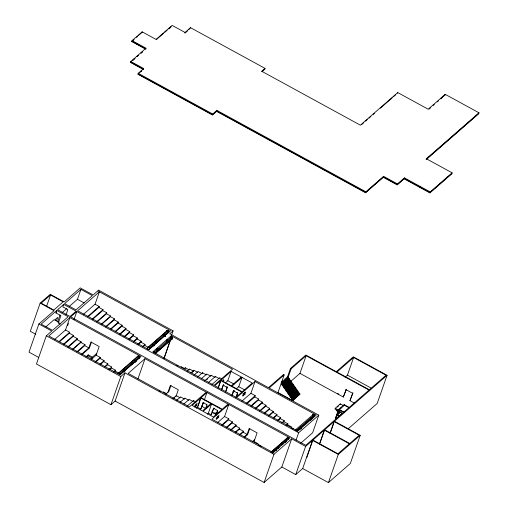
<?xml version="1.0" encoding="UTF-8"?>
<svg xmlns="http://www.w3.org/2000/svg" width="508" height="508" viewBox="0 0 508 508"><rect width="100%" height="100%" fill="white"/><g stroke="black" fill="none" stroke-linecap="round" stroke-linejoin="round"><path stroke-width="0.76" d="M171.539 335.318L173.101 330.867L98.603 290.163L93.129 294.938L80.22 287.884L64.148 301.911L50.241 294.316L40.17 303.111L30.302 331.28L35.865 334.321M132.086 40.627L145.993 48.228L145.669 49.155L131.762 41.561L132.086 40.627L142.164 31.833L156.07 39.434L172.136 25.4L185.052 32.455L190.525 27.68L265.017 68.383L264.693 69.317L261.944 71.717M40.17 303.111L54.077 310.712L38.875 323.983L29.007 352.152L38.525 357.353M145.993 48.228L130.791 61.5L130.467 62.427L143.383 69.488L143.491 69.177L130.575 62.122M141.84 32.76L142.164 31.833M46.438 306.743L50.559 294.983L63.138 301.854L53.759 310.045L41.18 303.168L50.559 294.983M38.875 323.983L51.784 331.038L46.317 335.82L36.449 363.982L110.947 404.692L115.113 401.053L124.981 372.885L273.971 454.298L291.694 438.829L305.6 446.424L312.547 440.36L338.303 454.431L360.197 435.318L334.442 421.24L387.071 375.285L353.301 356.832L336.277 371.697L305.816 355.054L290.443 368.478L287.515 376.834L281.146 382.397M130.791 61.5L143.707 68.555L138.233 73.336L137.909 74.263L212.407 114.973L216.573 111.328L216.897 110.401L365.893 191.814L383.61 176.346L397.516 183.94L404.463 177.876L430.225 191.948L452.114 172.834L426.358 158.756L426.142 159.379L478.771 113.424M60.242 324.155L58.312 323.101L60.916 315.671L55.912 312.941L56.782 310.464L68.205 316.706L52.565 330.359L41.148 324.117L56.782 310.464M55.15 320.624L55.658 319.183L57.734 317.367L56.471 320.973M57.55 322.04L60.014 315.004M63.729 304.394L57.645 309.702L70.066 316.49L76.143 311.182L63.729 304.394L62.859 306.87L67.856 309.601L66.034 314.801M54.426 339.681L65.519 329.99L69.856 317.608L141.046 356.508L120.021 374.86L48.838 335.966L69.856 317.608M67.64 325.672L68.409 323.469M69.158 306.534L77.457 299.282L80.924 289.382L92.348 295.618L76.022 309.88L64.599 303.638L80.924 289.382M73.978 319.627L76.81 311.544L298.641 432.759L318.789 415.163L269.126 388.023L284.156 374.904L283.489 374.542L268.465 387.661L169.799 333.75L173.101 330.867M59.411 341.846L69.336 333.178L69.66 332.251L65.519 329.99M63.805 344.526L73.152 336.372L73.476 335.445L69.336 333.178M68.205 347.212L76.962 339.56L77.286 338.633L73.152 336.372M184.836 33.077L185.052 32.455M98.082 291.643L98.603 290.163M190.525 27.68L188.665 29.731M72.707 349.58L80.886 342.443L81.102 341.82L76.962 339.56M83.318 314.452L95.053 304.203L99.39 291.821L170.574 330.721L148.863 349.682L77.673 310.782L99.39 291.821M77.692 351.752L84.696 345.63L85.026 344.703L80.886 342.443M88.303 316.617L98.869 307.397L99.193 306.464L95.053 304.203M88.513 348.825L90.894 342.011L99.174 346.539L96.139 355.2L91.796 358.997L92.443 357.137L96.787 353.346M91.529 341.935L89.383 348.063L82.086 354.432M92.704 319.297L102.679 310.585L103.003 309.658L98.869 307.397M86.792 356.845L88.309 354.876L92.443 357.137M97.104 321.977L106.496 313.773L106.82 312.845L102.679 310.585M101.613 324.345L110.414 316.655L110.636 316.039L106.496 313.773M95.866 361.963L99.949 358.394L100.279 357.467L96.139 355.2M106.013 327.019L114.23 319.843L114.554 318.916L110.414 316.655M100.26 364.642L103.765 361.582L104.089 360.655L99.949 358.394M110.998 329.184L118.04 323.037L118.37 322.11L114.23 319.843M105.245 366.814L107.582 364.776L107.906 363.842L103.765 361.582M115.487 331.788L121.857 326.225L122.18 325.298L118.04 323.037M109.639 369.494L111.392 367.963L111.716 367.036L107.582 364.776M119.882 334.474L125.673 329.419L125.997 328.486L121.857 326.225M114.04 372.174L115.532 370.224L111.392 367.963M124.79 336.709L129.483 332.607L129.807 331.68L125.673 329.419M129.191 339.382L133.299 335.794L133.623 334.867L129.483 332.607M110.947 404.692L120.809 376.523L124.981 372.885M212.407 114.973L212.731 114.04L216.897 110.401M125.178 370.395L124.492 371.519L123.965 371.297L124.308 370.961L124.047 369.856L124.25 370.961L123.501 371.577M124.435 371.875L124.797 370.65M125.12 370.364L124.473 371.57L123.781 370.135M133.591 342.062L137.109 338.988L137.433 338.055L133.299 335.794M138.576 344.227L140.926 342.176L141.249 341.249L137.109 338.988M135.496 362.21L136.239 360.731M135.172 360.191L135.033 361.632L135.541 361.912L136.188 360.699M142.977 346.907L144.736 345.364L145.066 344.437L140.926 342.176M137.935 378.898L145.015 358.68L206.267 392.151L189.421 406.864L128.168 373.393L145.015 358.68M154.534 344.761L153.848 345.885L153.346 345.605L153.143 344.5L153.289 345.611L152.54 346.227L153.67 345.326L153.467 344.221M156.318 350.075L157.15 348.113M164.916 336.22L165.544 335.064L165.183 336.296M165.24 335.934L165.544 335.064M166.173 341.471L167.049 339.541M170.199 338.772L171.247 335.775L232.499 369.246L214.084 385.324L152.832 351.853L171.247 335.775M163.963 358.4L170.428 339.75M164.154 358.216L170.612 339.763M167.977 392.246L170.358 385.432L178.308 389.776L175.92 396.583M170.986 385.356L168.84 391.484L165.589 394.322M189.255 369.951L185.287 367.786L184.956 368.713L180.988 366.541M191.77 372.751L193.554 371.196L193.878 370.269L197.853 372.44M188.817 400.31L184.842 398.145L184.518 399.072L180.543 396.9L176.479 400.45M206.451 374.923L202.476 372.751L202.152 373.678L198.177 371.513L194.024 375.139M196.088 402.076L193.44 400.628L193.116 401.555L189.141 399.383L183.909 403.949M194.615 406.845L195.123 405.403L197.206 403.581L196.444 405.752L194.881 407.111M194.221 406.756L195.783 405.39L196.291 403.943M196.291 408.248L197.428 407.257L200.679 397.974L210.941 403.581L202.432 411.01L192.164 405.403L200.679 397.974M198.025 406.241L201.022 397.669L206.934 392.513L228.124 404.089L222.212 409.245L201.022 397.669M214.382 377.044L211.074 375.241L210.75 376.168L206.775 373.996L201.428 378.663M197.428 407.257L200.812 409.105L203.086 402.609L207.054 404.774L205.791 408.388M203.435 402.304L200.812 409.105M201.987 406.629L203.289 402.914M204.33 399.942L206.934 392.513M215.049 377.406L215.373 376.479L219.348 378.65M206.14 408.083L206.896 405.917M207.22 414.217L208.35 413.226L211.601 403.943L221.869 409.55L213.354 416.985L203.092 411.372L211.601 403.943M218.154 387.674L220.656 380.53L241.846 392.106L235.941 397.262L214.751 385.686L220.656 380.53M218.249 388.08L221.005 380.225L231.076 371.424L241.344 377.038L240.843 378.466M208.35 413.226L211.271 414.82L213.544 408.324L217.513 410.489L215.741 415.544M213.893 408.019L211.271 414.82M223.336 381.552L223.838 380.111L223.177 379.749M221.285 390.214L223.406 384.854L223.901 385.127L223.552 385.432M221.634 389.909L223.406 384.854M213.887 413.48L214.046 413.017M214.909 413.487L215.075 413.023L215.932 413.493L216.097 413.029L215.113 413.887M225.457 382.784L227.825 380.714L231.076 371.424M216.344 414.522L217.608 410.909M225.514 391.662L227.374 387.026L226.53 387.058M225.609 392.081L227.374 387.026M216.071 418.694L217.634 417.328L218.142 415.881M218.3 417.69L219.056 415.525L216.973 417.341L216.211 419.513L218.3 417.69L217.634 417.328M217.583 422.612L224.555 416.522L228.784 404.451L290.036 437.921L272.828 452.863M231.991 395.205L233.509 390.874L237.49 393.046L235.972 397.383M232.086 395.624L233.858 390.569M236.379 388.753L238.754 386.683L242.005 377.4L252.266 383.007L242.195 391.801L231.927 386.194L242.005 377.4M236.068 397.802L237.585 393.465M222.142 425.387L228.536 419.805L228.86 418.878L224.555 416.522M226.955 427.469L232.181 422.904L232.505 421.977L228.536 419.805M243.535 393.935L242.78 396.1L244.932 394.221L245.694 392.049L243.535 393.935L242.875 393.573M242.659 395.268L244.272 393.859L244.78 392.411M231.184 430.06L235.833 426.002L236.156 425.075L232.181 422.904M241.986 401.091L250.895 393.313L255.016 381.546L316.268 415.017L297.853 431.095L236.601 397.624L255.016 381.546M235.414 432.657L239.478 429.101L239.801 428.174L235.833 426.002M247.047 403.644L254.768 396.9L255.2 395.662L250.895 393.313M240.221 434.74L243.129 432.2L243.453 431.273L239.478 429.101M251.289 406.222L258.413 399.999L258.737 399.072L254.768 396.9M246.774 435.305L249.161 428.492L257.105 432.835L254.07 441.503L258.045 443.675M249.79 428.415L247.644 434.543L244.45 437.331M255.53 408.807L262.065 403.098L262.388 402.171L258.413 399.999M260.363 410.864L265.709 406.197L266.033 405.27L262.065 403.098M264.604 413.449L269.361 409.296L269.685 408.369L265.709 406.197M283 375.939L283.489 374.542M284.156 374.904L277.978 392.551L292.805 400.653L299.936 394.068L299.079 393.598L292.125 399.669L292.989 400.139L299.936 394.068M281.248 383.889L288.195 377.819L289.052 378.289L282.105 384.359L281.248 383.889L288.373 377.304L287.515 376.834M281.927 384.874L288.874 378.803L289.731 379.279L282.785 385.343L281.927 384.874L282.105 384.359M268.846 416.027L273.006 412.401L273.329 411.467L269.361 409.296M282.607 385.858L289.554 379.793L290.417 380.263L283.464 386.328L282.607 385.858L282.785 385.343M283.286 386.848L290.233 380.778L291.097 381.248L284.143 387.318L283.286 386.848L283.464 386.328M283.966 387.833L290.913 381.762L291.776 382.238L284.829 388.303L283.966 387.833L284.143 387.318M288.176 377.196L291.103 368.84L306.127 355.714L369.037 390.093L305.803 445.306L70.726 316.852L76.81 311.544M288.195 377.819L288.373 377.304M284.645 388.817L291.592 382.753L292.456 383.223L285.509 389.287L284.645 388.817L284.829 388.303M288.874 378.803L289.052 378.289M285.325 389.807L292.271 383.737L293.135 384.207L286.188 390.277L285.325 389.807L285.509 389.287M273.685 418.09L276.657 415.5L276.981 414.572L273.006 412.401M289.554 379.793L289.731 379.279M286.004 390.792L292.957 384.721L293.815 385.191L286.868 391.262L286.004 390.792L286.188 390.277M290.233 380.778L290.417 380.263M286.683 391.776L293.637 385.712L294.494 386.182L287.547 392.246L286.683 391.776L286.868 391.262M290.913 381.762L291.097 381.248M287.369 392.767L294.316 386.696L295.173 387.166L288.226 393.236L287.369 392.767L287.547 392.246M291.592 382.753L291.776 382.238M288.049 393.751L294.996 387.68L295.853 388.15L288.906 394.221L288.049 393.751L288.226 393.236M292.271 383.737L292.456 383.223M277.927 420.675L280.302 418.598L280.626 417.671L276.657 415.5M288.728 394.735L295.675 388.671L296.539 389.141L289.585 395.205L288.728 394.735L288.906 394.221M292.957 384.721L293.135 384.207M289.408 395.726L296.354 389.655L297.218 390.125L290.265 396.196L289.408 395.726L289.585 395.205M293.637 385.712L293.815 385.191M290.087 396.71L297.034 390.639L297.898 391.109L290.951 397.18L290.087 396.71L290.265 396.196M294.316 386.696L294.494 386.182M290.767 397.694L297.713 391.63L298.577 392.1L291.63 398.164L290.767 397.694L290.951 397.18M397.516 93.186L397.732 92.57L428.193 109.214L445.218 94.348L478.993 112.801L478.663 113.735L426.625 159.169M294.996 387.68L295.173 387.166M290.703 381.432L299.949 373.361L306.127 355.714M291.446 398.678L298.399 392.614L299.256 393.084L292.31 399.155L291.446 398.678L291.63 398.164M282.759 422.732L284.277 420.77L280.302 418.598M295.675 388.671L295.853 388.15M292.125 399.669L292.31 399.155M296.354 389.655L296.539 389.141M115.113 401.053L264.109 482.467L273.971 454.298M292.805 400.653L292.989 400.139M216.573 111.328L365.57 192.748L365.893 191.814M297.034 390.639L297.218 390.125M297.713 391.63L297.898 391.109M298.399 392.614L298.577 392.1M283.953 421.697L287.922 423.869L287.598 424.796L291.573 426.968L291.243 427.895M299.079 393.598L299.256 393.084M264.109 482.467L281.826 466.992L291.694 438.829M365.57 192.748L383.286 177.273L383.61 176.346M296.069 440.112L298.641 432.759M300.838 429.044L301.714 427.107L301.422 427.361M301.32 428.231L301.663 427.082M311.226 418.732L310.686 420.44L311.518 418.478M312.331 418.217L312.852 416.738M312.172 419.005L312.947 416.795M281.826 466.992L295.732 474.593L305.6 446.424M383.286 177.273L397.192 184.874L397.516 183.94M318.789 415.163L312.611 432.81L300.761 443.16M295.732 474.593L302.679 468.528L312.547 440.36M397.192 184.874L404.139 178.803L404.463 177.876M306.718 457.695L312.896 440.055L324.307 430.092L349.402 443.801L337.991 453.771L312.896 440.055M319.418 444.055L324.307 430.092M320.021 443.02L324.396 430.524M343.599 405.695L340.29 403.885L335.267 408.273L334.994 409.048L342.646 413.645M444.894 95.275L445.218 94.348M345.053 377.222L347.434 375.139L353.612 357.499L386.061 375.228L369.386 389.788L336.937 372.059L353.612 357.499M329.971 433.305L334.093 421.545L359.188 435.261L349.752 443.503L324.656 429.787L334.093 421.545M340.017 404.66L340.29 403.885M330.289 433.102L333.921 422.726M344.729 404.971L339.115 409.873L335.972 418.846L335.413 418.541L338.557 409.562L344.164 404.666L349.479 407.568M343.325 397.059L346.272 389.331L343.325 397.059L299.949 373.361M341.808 412.718L341.287 414.204L339.617 415.665M349.942 400.679L352.895 392.944L349.942 400.679L354.705 403.282M302.679 468.528L328.441 482.6L338.303 454.431M404.139 178.803L429.895 192.881L430.225 191.948M360.197 435.318L350.33 463.48L328.441 482.6M452.114 172.834L451.79 173.761L429.895 192.881M387.071 375.285L377.209 403.454L348.228 428.752M133.058 40.215L131.87 41.25L145.777 48.851M138.392 35.554L141.948 32.449M131.762 41.561L134.131 39.491M136.506 37.421L137.687 36.386M132.918 60.077L134.087 59.055M137.008 56.502L138.176 55.486M141.103 52.934L142.272 51.911M156.445 39.529L163.589 33.293M164.782 32.258L167.157 30.175M168.948 28.619L170.732 27.057M132.81 60.389L135.147 58.344M136.9 56.813L138.652 55.283M140.989 53.238L142.748 51.708M168.84 28.924L171.215 26.848M141.846 70.612L138.017 73.952L212.515 114.662L216.681 111.023L365.677 192.437L383.394 176.962L397.3 184.563L404.247 178.492L430.003 192.57L451.898 173.45M140.646 71.876L141.738 70.917M185.274 32.906L187.465 30.994M265.017 68.383L261.722 71.266L360.388 125.184L397.732 92.57M262.052 71.406L264.801 69.005M55.912 312.941L56.782 312.179M45.93 326.815L54.178 319.608L59.182 322.345M62.04 312.75L66.783 308.604M59.15 341.427L69.66 332.251M87.452 316.713L99.193 306.464M63.551 344.113L73.476 335.445M92.443 318.878L103.003 309.658M67.945 346.793L77.286 338.633M96.844 321.558L106.82 312.845M72.346 349.472L81.102 341.82M101.244 324.237L110.636 316.039M76.848 351.841L85.026 344.703M105.753 326.606L114.554 318.916M81.248 354.52L88.837 347.891L84.696 345.63M110.738 328.771L118.37 322.11M85.928 356.959L88.309 354.876M115.233 331.362L122.18 325.298M90.932 359.105L92.119 358.064L87.979 355.803M119.628 334.048L125.997 328.486M361.353 124.765L363.728 122.695M365.506 121.139L367.284 119.59M369.062 118.034L370.84 116.484M373.209 114.414L374.396 113.379M380.327 108.198L392.182 97.847M393.37 96.812L395.738 94.742M95.021 362.052L100.279 357.467M123.939 336.804L129.807 331.68M100.006 364.223L104.089 360.655M128.93 338.969L133.623 334.867M104.4 366.903L107.906 363.842M133.331 341.643L137.433 338.055M108.801 369.583L111.716 367.036M137.725 344.322L141.249 341.249M113.779 371.754L115.532 370.224M142.716 346.488L145.066 344.437M117.932 373.482L118.821 372.847L119.945 373.456L120.174 374.707M137.23 356.635L138.119 355.994L139.243 356.61L139.471 357.854M148.05 347.326L149.2 347.897L149.403 349.186L148.514 349.822L147.39 349.212L147.295 347.847M166.586 331L167.475 330.365L168.599 330.975L168.827 332.219L167.938 332.861M118.066 373.551L137.357 356.705M138.119 355.994L139.135 356.68L139.338 357.969M147.422 347.916L166.719 331.07L167.507 330.505L168.497 331.045L168.7 332.149L149.403 349.002M167.475 330.365L168.466 331.089L168.7 332.334M148.209 347.358L167.507 330.505M119.71 373.647L139.243 356.61M149.066 348.012L168.599 330.975M122.942 371.716L124.727 370.154M127.108 368.078L128.892 366.516M130.683 364.96L133.064 362.877M135.446 360.801L137.23 359.239M151.111 347.123L152.895 345.561M155.277 343.484L157.061 341.922M163.608 336.201L164.802 335.166M125.254 369.957L123.139 371.805L124.289 371.011L124.797 371.291M127.044 368.395L129.432 366.312M130.626 365.271L133.013 363.188M135.642 360.89L137.312 359.435M151.39 347.142L152.864 345.942M155.213 343.802L157.004 342.24M159.391 340.157L161.182 338.595M165.221 335.991L164.471 334.556L164.738 335.661L163.563 336.506L165.005 335.255M166.668 333.8L167.913 332.715M139.338 357.784L120.04 374.637L119.844 373.532L118.853 372.993L138.144 356.14L137.23 356.819M440.893 98.558L445.002 94.971M429.044 109.118L430.803 107.582M433.153 105.531L434.327 104.502M437.261 101.943L438.436 100.914M440.785 98.863L441.96 97.841M156.604 349.256L157.359 349.199L156.623 349.206M166.459 340.658L167.964 340.106L166.961 340.9L166.478 340.601M153.524 352.463L154.337 351.853L155.334 352.4L155.404 353.657L155.238 352.469L154.337 351.853M170.707 337.464L171.514 336.855L172.51 337.401L172.587 338.652L172.396 337.496L171.514 336.855M171.539 336.988L153.524 352.628L154.356 351.987M172.301 337.572L172.472 338.588L155.289 353.593L155.124 352.571L172.301 337.572L171.425 337.09L170.707 337.623M155.131 353.104L156.312 352.076M157.486 351.047L159.842 348.996M155.283 353.517L171.875 339.026M184.093 368.821L185.287 367.786M426.358 158.756L478.993 112.801M187.204 371.1L189.579 369.024L193.554 371.196M190.913 372.859L193.878 370.269M172.758 398.704L176.244 395.656L180.219 397.827M197.726 376.904L202.476 372.751M173.596 398.615L174.758 397.599M180.194 402.203L184.842 398.145M204.54 380.943L211.074 375.241M206.591 379.793L207.778 378.758M208.242 382.702L215.373 376.479M187.046 406.21L193.44 400.628M211.95 384.467L219.672 377.723L221.659 378.809M222.764 381.051L223.838 380.111M203.575 402.876L203.924 402.571M206.553 404.501L206.902 404.197M241.344 377.038L231.267 385.832L221.005 380.225M232.823 391.858L234.01 390.823M214.039 408.591L214.389 408.286M234.017 391.147L234.366 390.843M236.995 392.779L237.344 392.474M214.09 413.88L215.075 413.023M215.646 414.318L217.119 413.036M228.784 404.451L211.931 419.163L273.183 452.634M246.291 403.441L255.2 395.662M221.888 424.961L228.86 418.878M226.117 427.558L232.505 421.977M251.016 405.816L258.737 399.072M230.346 430.149L236.156 425.075M255.257 408.394L262.388 402.171M235.153 432.232L239.801 428.174M259.499 410.978L266.033 405.27M239.382 434.829L243.453 431.273M264.338 413.036L269.685 408.369M244.196 436.912L247.098 434.372L243.129 432.2M268.58 415.62L273.329 411.467M273.418 417.678L276.981 414.572M252.336 441.725L254.724 439.642M277.66 420.262L280.626 417.671M281.902 422.84L284.277 420.77M286.144 425.425L287.922 423.869M295.25 429.901L296.056 429.292L297.053 429.838L297.244 430.987M296.056 429.292L296.958 429.908L297.129 430.924L314.312 415.925L313.48 416.56M313.239 414.287L314.141 414.903L314.427 415.989L314.236 414.833L313.239 414.287L312.318 414.998L312.623 416.052M313.258 414.42L295.364 429.965L296.081 429.425M286.722 438.309L287.484 437.674L288.392 438.169L288.531 439.299L288.303 438.239L287.503 437.807L286.722 438.461M286.829 438.366L271.228 451.987L287.503 437.807M287.484 437.674L288.284 438.258M296.843 430.009L314.236 414.833M272.599 451.955L288.392 438.169M297.688 430.117L300.038 428.066M301.212 427.038L304.146 424.478M305.321 423.456L312.363 417.303M310.617 418.027L310.782 419.049L309.759 419.887L310.439 419.303M313.62 416.598L314.427 415.989M273.444 452.088L274.637 451.047M277.616 448.443L278.809 447.396M281.794 444.792L282.988 443.751M273.729 452.056L275.298 450.685M277.876 448.431L279.032 447.421M281.927 444.894L283.083 443.884M285.553 441.725L286.601 440.811M301.092 428.149L301.377 427.895L300.761 426.631M276.231 449.891L276.104 448.888L276.689 450.107L276.409 450.386L275.895 449.116M300.787 429.012L301.123 428.79M337.229 407.099L338.347 406.121M340.252 408.616L341.37 407.645M338.576 411.416L338.868 411.163L337.566 414.877L339.509 415.938M337.566 414.084L340.354 411.645M340.36 412.439L337.274 415.131L339.312 416.249M335.413 418.541L338.576 410.083L335.267 408.273M271.018 452.018L271.888 451.295L272.79 451.79L272.936 452.92M171.755 339.128L172.472 338.588M171.78 339.261L172.701 338.55M312.433 415.061L313.144 414.522L314.027 415.004L314.192 416.027M166.586 331.184L167.373 330.619L168.364 331.159L168.567 332.264M167.78 332.829L168.7 332.149M147.161 347.961L148.184 347.212L149.301 347.821L149.53 349.072M163.563 336.506L164.719 335.718L163.932 336.277M284.836 441.306L285.369 442.525M310.325 418.281L310.928 419.595L311.233 419.29L310.782 419.049M164.211 334.842L164.897 336.277M419.411 186.658L420.77 187.395M136.747 43.79L138.735 44.875M138.233 73.336L212.731 114.04M347.434 375.139L371.596 388.341M345.923 389.63L352.546 393.249M337.553 393.414L338.912 394.157M290.443 368.478L291.103 368.84M343.872 404.92L349.186 407.829M338.849 409.308L344.164 412.21M338.557 409.562L343.872 412.471M166.751 340.404L167.196 340.646M310.763 419.1L311.214 419.341M227.825 380.714L233.985 384.08M238.754 386.683L244.913 390.049M77.457 299.282L84.176 302.959M244.272 393.859L244.932 394.221M153.67 345.326L154.153 345.656M156.896 349.009L157.34 349.25M223.056 385.159L227.032 387.331M301.358 427.946L300.907 427.704L299.911 428.492L300.59 427.907L300.418 426.885L301.073 428.2M144.736 345.364L148.876 347.631M154.242 352.088L155.124 352.571M176.689 365.296L178.01 366.02M291.909 428.257L293.23 428.981M138.017 356.254L139.008 356.794L139.211 357.899M287.395 437.896L288.195 438.334L288.322 439.331M285.966 441.509L285.636 442.297L285.051 441.077L285.179 442.081M284.95 442.354L285.356 442.576M135.376 361.296L135.884 361.569M135.357 361.353L135.865 361.626M135.052 361.582L134.791 360.477L134.995 361.582L135.56 361.855M201.765 406.324L205.791 408.527M211.836 411.829L216.529 414.395M276.758 449.548L276.428 450.336L276.022 450.113M195.783 405.39L196.444 405.752M276.263 449.936L276.669 450.158M163.354 391.928L166.662 393.738M271.78 451.383L272.707 451.86L272.828 453.009M159.055 390.69L160.376 391.408M258.382 444.964L261.029 446.411M115.208 371.151L119.812 373.57L120.04 374.821M46.317 335.82L120.809 376.523M336.652 409.95L337.655 412.712M312.547 414.96L312.712 415.982M296.939 429.939L297.129 431.089M158.077 348.666L157.074 349.453L158.077 348.666"/></g></svg>
